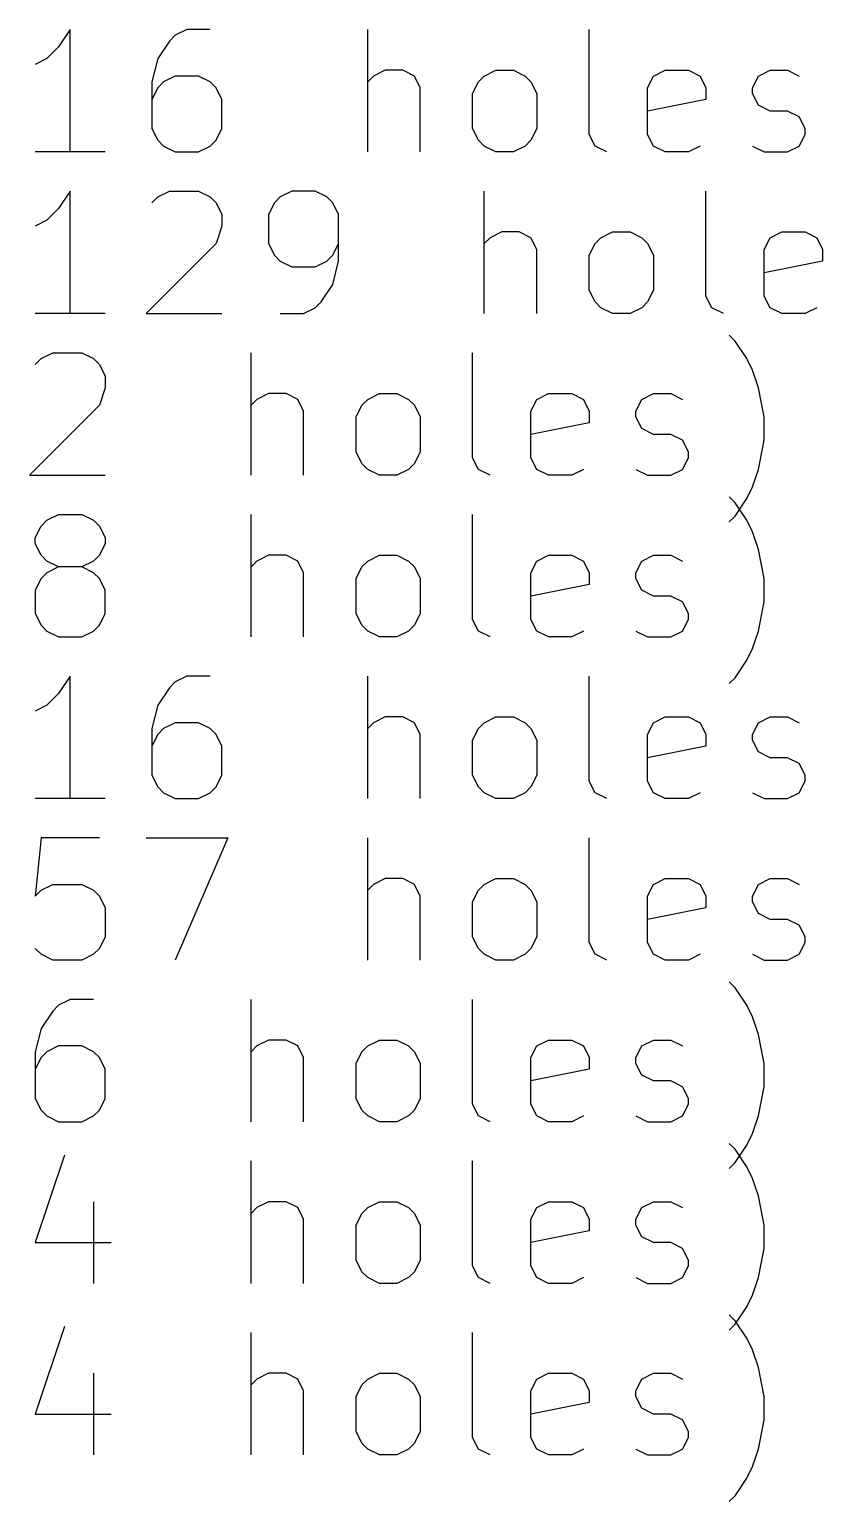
# Model space of a CAD drawing. Extents: x 136.8 to 233.4, y -152.4 to -63.8.
# Drawn here: x 175.16 to 188.11, y -152.39 to -128.35 of the extents above; entities that cross this region are included whole.
import ezdxf

# ---------------------------------------------------------------- set-up
doc = ezdxf.new("R2010")
doc.units = 0
doc.layers.add('BLACK', color=7, linetype='CONTINUOUS')

msp = doc.modelspace()

# ---------------------------------------------------------------- linework, layer by layer
at = {"layer": 'BLACK', "linetype": 'CONTINUOUS'}
for p, q in [((175.826723, -128.350838), (175.636247, -128.636552)), ((175.826723, -130.350838), (175.826723, -128.350838)), ((177.731485, -128.350838), (177.541009, -128.446076)), ((178.112438, -128.350838), (177.731485, -128.350838)), ((180.683867, -130.350838), (180.683867, -128.350838)), ((184.302915, -130.065123), (184.302915, -128.350838)), ((177.445771, -128.541314), (177.255295, -128.827028)), ((177.541009, -128.446076), (177.445771, -128.541314)), ((175.445771, -128.827028), (175.255295, -128.922266)), ((175.636247, -128.636552), (175.445771, -128.827028)), ((177.255295, -128.827028), (177.160057, -129.20798)), ((180.969581, -129.017504), (180.779105, -129.112742)), ((181.255296, -129.017504), (180.969581, -129.017504)), ((181.445772, -129.112742), (181.255296, -129.017504)), ((182.588629, -129.112742), (182.779105, -129.017504)), ((182.779105, -129.017504), (183.06482, -129.017504)), ((183.06482, -129.017504), (183.255296, -129.112742)), ((185.350534, -129.112742), (185.54101, -129.017504)), ((185.54101, -129.017504), (185.921963, -129.017504)), ((185.921963, -129.017504), (186.112439, -129.112742)), ((187.06482, -129.112742), (187.255296, -129.017504)), ((187.255296, -129.017504), (187.54101, -129.017504)), ((187.54101, -129.017504), (187.731487, -129.112742)), ((177.160057, -129.20798), (177.160057, -129.969885)), ((177.255295, -129.303219), (177.160057, -129.493695)), ((177.350533, -129.20798), (177.255295, -129.303219)), ((177.541009, -129.112742), (177.350533, -129.20798)), ((177.921962, -129.112742), (177.541009, -129.112742)), ((178.112438, -129.20798), (177.921962, -129.112742)), ((178.207676, -129.303219), (178.112438, -129.20798)), ((178.302914, -129.493695), (178.207676, -129.303219)), ((180.779105, -129.112742), (180.683867, -129.20798)), ((181.54101, -129.303219), (181.445772, -129.112742)), ((181.54101, -130.350838), (181.54101, -129.303219)), ((182.398153, -129.398457), (182.493391, -129.20798)), ((182.493391, -129.20798), (182.588629, -129.112742)), ((183.255296, -129.112742), (183.350534, -129.20798)), ((183.350534, -129.20798), (183.445772, -129.398457)), ((185.255296, -129.303219), (185.350534, -129.112742)), ((185.255296, -130.065123), (185.255296, -129.303219)), ((186.112439, -129.112742), (186.207677, -129.303219)), ((186.207677, -129.303219), (186.207677, -129.493695)), ((186.969582, -129.303219), (187.06482, -129.112742)), ((186.969582, -129.398457), (186.969582, -129.303219)), ((178.302914, -129.969885), (178.302914, -129.493695)), ((182.398153, -129.969885), (182.398153, -129.398457)), ((183.445772, -129.398457), (183.445772, -129.969885)), ((186.207677, -129.493695), (185.255296, -129.684171)), ((187.06482, -129.588933), (186.969582, -129.398457)), ((187.255296, -129.684171), (187.06482, -129.588933)), ((187.54101, -129.684171), (187.255296, -129.684171)), ((187.731487, -129.779409), (187.54101, -129.684171)), ((187.826725, -129.969885), (187.731487, -129.779409)), ((177.160057, -129.969885), (177.255295, -130.160361)), ((178.207676, -130.160361), (178.302914, -129.969885)), ((182.493391, -130.160361), (182.398153, -129.969885)), ((183.445772, -129.969885), (183.350534, -130.160361)), ((184.398153, -130.2556), (184.302915, -130.065123)), ((185.350534, -130.2556), (185.255296, -130.065123)), ((187.731487, -130.2556), (187.826725, -130.065123)), ((187.826725, -130.065123), (187.826725, -129.969885)), ((177.255295, -130.160361), (177.350533, -130.2556)), ((177.350533, -130.2556), (177.541009, -130.350838)), ((177.921962, -130.350838), (178.112438, -130.2556)), ((178.112438, -130.2556), (178.207676, -130.160361)), ((182.588629, -130.2556), (182.493391, -130.160361)), ((182.779105, -130.350838), (182.588629, -130.2556)), ((183.255296, -130.2556), (183.06482, -130.350838)), ((183.350534, -130.160361), (183.255296, -130.2556)), ((184.588629, -130.350838), (184.398153, -130.2556)), ((185.54101, -130.350838), (185.350534, -130.2556)), ((186.112439, -130.2556), (185.921963, -130.350838)), ((186.969582, -130.2556), (187.160058, -130.350838)), ((187.54101, -130.350838), (187.731487, -130.2556)), ((176.398152, -130.350838), (175.255295, -130.350838)), ((177.541009, -130.350838), (177.921962, -130.350838)), ((183.06482, -130.350838), (182.779105, -130.350838)), ((185.921963, -130.350838), (185.54101, -130.350838)), ((187.160058, -130.350838), (187.54101, -130.350838)), ((175.826723, -130.990838), (175.636247, -131.276552)), ((175.826723, -132.990838), (175.826723, -130.990838)), ((177.255295, -131.086076), (177.445771, -130.990838)), ((177.445771, -130.990838), (177.921962, -130.990838)), ((177.921962, -130.990838), (178.112438, -131.086076)), ((179.445771, -130.990838), (179.255295, -131.086076)), ((179.826724, -130.990838), (179.445771, -130.990838)), ((180.0172, -131.086076), (179.826724, -130.990838)), ((182.588629, -132.990838), (182.588629, -130.990838)), ((186.207677, -132.705123), (186.207677, -130.990838)), ((177.160057, -131.181314), (177.255295, -131.086076)), ((178.112438, -131.086076), (178.207676, -131.181314)), ((178.207676, -131.181314), (178.302914, -131.37179)), ((179.160057, -131.181314), (179.064819, -131.37179)), ((179.255295, -131.086076), (179.160057, -131.181314)), ((180.112438, -131.181314), (180.0172, -131.086076)), ((180.207676, -131.37179), (180.112438, -131.181314)), ((175.445771, -131.467028), (175.255295, -131.562266)), ((175.636247, -131.276552), (175.445771, -131.467028)), ((178.302914, -131.37179), (178.302914, -131.562266)), ((179.064819, -131.37179), (179.064819, -131.84798)), ((180.207676, -132.133695), (180.207676, -131.37179)), ((178.302914, -131.562266), (178.207676, -131.84798)), ((182.874343, -131.657504), (182.683867, -131.752742)), ((183.160058, -131.657504), (182.874343, -131.657504)), ((183.350534, -131.752742), (183.160058, -131.657504)), ((184.493391, -131.752742), (184.683867, -131.657504)), ((184.683867, -131.657504), (184.969582, -131.657504)), ((184.969582, -131.657504), (185.160058, -131.752742)), ((187.255296, -131.752742), (187.445772, -131.657504)), ((187.445772, -131.657504), (187.826725, -131.657504)), ((187.826725, -131.657504), (188.017201, -131.752742)), ((178.207676, -131.84798), (177.064819, -132.990838)), ((179.064819, -131.84798), (179.160057, -132.038457)), ((180.112438, -132.038457), (180.207676, -131.84798)), ((182.683867, -131.752742), (182.588629, -131.84798)), ((183.445772, -131.943219), (183.350534, -131.752742)), ((183.445772, -132.990838), (183.445772, -131.943219)), ((184.302915, -132.038457), (184.398153, -131.84798)), ((184.398153, -131.84798), (184.493391, -131.752742)), ((185.160058, -131.752742), (185.255296, -131.84798)), ((185.255296, -131.84798), (185.350534, -132.038457)), ((187.160058, -131.943219), (187.255296, -131.752742)), ((187.160058, -132.705123), (187.160058, -131.943219)), ((188.017201, -131.752742), (188.112439, -131.943219)), ((188.112439, -131.943219), (188.112439, -132.133695)), ((179.160057, -132.038457), (179.255295, -132.133695)), ((179.255295, -132.133695), (179.445771, -132.228933)), ((179.445771, -132.228933), (179.826724, -132.228933)), ((179.826724, -132.228933), (180.0172, -132.133695)), ((180.0172, -132.133695), (180.112438, -132.038457)), ((180.112438, -132.514647), (180.207676, -132.133695)), ((184.302915, -132.609885), (184.302915, -132.038457)), ((185.350534, -132.038457), (185.350534, -132.609885)), ((188.112439, -132.133695), (187.160058, -132.324171)), ((179.921962, -132.800361), (180.112438, -132.514647)), ((184.398153, -132.800361), (184.302915, -132.609885)), ((185.350534, -132.609885), (185.255296, -132.800361)), ((186.302915, -132.8956), (186.207677, -132.705123)), ((187.255296, -132.8956), (187.160058, -132.705123)), ((179.636247, -132.990838), (179.826724, -132.8956)), ((179.826724, -132.8956), (179.921962, -132.800361)), ((184.493391, -132.8956), (184.398153, -132.800361)), ((184.683867, -132.990838), (184.493391, -132.8956)), ((185.160058, -132.8956), (184.969582, -132.990838)), ((185.255296, -132.800361), (185.160058, -132.8956)), ((186.493391, -132.990838), (186.302915, -132.8956)), ((187.445772, -132.990838), (187.255296, -132.8956)), ((188.017201, -132.8956), (187.826725, -132.990838)), ((176.398152, -132.990838), (175.255295, -132.990838)), ((177.064819, -132.990838), (178.302914, -132.990838)), ((179.255295, -132.990838), (179.636247, -132.990838)), ((184.969582, -132.990838), (184.683867, -132.990838)), ((187.826725, -132.990838), (187.445772, -132.990838)), ((186.683868, -133.440361), (186.58863, -133.345123)), ((175.350533, -133.726076), (175.541009, -133.630838)), ((175.541009, -133.630838), (176.0172, -133.630838)), ((176.0172, -133.630838), (176.207676, -133.726076)), ((178.779105, -135.630838), (178.779105, -133.630838)), ((182.398153, -135.345123), (182.398153, -133.630838)), ((186.874344, -133.726076), (186.683868, -133.440361)), ((175.255295, -133.821314), (175.350533, -133.726076)), ((176.207676, -133.726076), (176.302914, -133.821314)), ((176.302914, -133.821314), (176.398152, -134.01179)), ((186.969582, -133.916552), (186.874344, -133.726076)), ((176.398152, -134.01179), (176.398152, -134.202266)), ((187.06482, -134.202266), (186.969582, -133.916552)), ((176.398152, -134.202266), (176.302914, -134.48798)), ((178.874343, -134.392742), (178.779105, -134.48798)), ((179.064819, -134.297504), (178.874343, -134.392742)), ((179.350534, -134.297504), (179.064819, -134.297504)), ((179.54101, -134.392742), (179.350534, -134.297504)), ((179.636248, -134.583219), (179.54101, -134.392742)), ((180.588629, -134.48798), (180.683867, -134.392742)), ((180.683867, -134.392742), (180.874343, -134.297504)), ((180.874343, -134.297504), (181.160058, -134.297504)), ((181.160058, -134.297504), (181.350534, -134.392742)), ((181.350534, -134.392742), (181.445772, -134.48798)), ((183.350534, -134.583219), (183.445772, -134.392742)), ((183.445772, -134.392742), (183.636248, -134.297504)), ((183.636248, -134.297504), (184.017201, -134.297504)), ((184.017201, -134.297504), (184.207677, -134.392742)), ((184.207677, -134.392742), (184.302915, -134.583219)), ((185.06482, -134.583219), (185.160058, -134.392742)), ((185.160058, -134.392742), (185.350534, -134.297504)), ((185.350534, -134.297504), (185.636248, -134.297504)), ((185.636248, -134.297504), (185.826725, -134.392742)), ((187.160058, -134.678457), (187.06482, -134.202266)), ((176.302914, -134.48798), (175.160057, -135.630838)), ((179.636248, -135.630838), (179.636248, -134.583219)), ((180.493391, -134.678457), (180.588629, -134.48798)), ((181.445772, -134.48798), (181.54101, -134.678457)), ((183.350534, -135.345123), (183.350534, -134.583219)), ((184.302915, -134.583219), (184.302915, -134.773695)), ((185.06482, -134.678457), (185.06482, -134.583219)), ((180.493391, -135.249885), (180.493391, -134.678457)), ((181.54101, -134.678457), (181.54101, -135.249885)), ((184.302915, -134.773695), (183.350534, -134.964171)), ((185.160058, -134.868933), (185.06482, -134.678457)), ((185.350534, -134.964171), (185.160058, -134.868933)), ((187.160058, -135.059409), (187.160058, -134.678457)), ((185.636248, -134.964171), (185.350534, -134.964171)), ((185.826725, -135.059409), (185.636248, -134.964171)), ((185.921963, -135.249885), (185.826725, -135.059409)), ((187.06482, -135.5356), (187.160058, -135.059409)), ((180.588629, -135.440361), (180.493391, -135.249885)), ((181.54101, -135.249885), (181.445772, -135.440361)), ((182.493391, -135.5356), (182.398153, -135.345123)), ((183.445772, -135.5356), (183.350534, -135.345123)), ((185.826725, -135.5356), (185.921963, -135.345123)), ((185.921963, -135.345123), (185.921963, -135.249885)), ((180.683867, -135.5356), (180.588629, -135.440361)), ((180.874343, -135.630838), (180.683867, -135.5356)), ((181.350534, -135.5356), (181.160058, -135.630838)), ((181.445772, -135.440361), (181.350534, -135.5356)), ((182.683867, -135.630838), (182.493391, -135.5356)), ((183.636248, -135.630838), (183.445772, -135.5356)), ((184.207677, -135.5356), (184.017201, -135.630838)), ((185.06482, -135.5356), (185.255296, -135.630838)), ((185.636248, -135.630838), (185.826725, -135.5356)), ((186.969582, -135.821314), (187.06482, -135.5356)), ((175.160057, -135.630838), (176.398152, -135.630838)), ((181.160058, -135.630838), (180.874343, -135.630838)), ((184.017201, -135.630838), (183.636248, -135.630838)), ((185.255296, -135.630838), (185.636248, -135.630838)), ((186.874344, -136.01179), (186.969582, -135.821314)), ((186.683868, -136.080361), (186.58863, -135.985123)), ((186.683868, -136.297504), (186.874344, -136.01179)), ((175.445771, -136.366076), (175.636247, -136.270838)), ((175.636247, -136.270838), (176.0172, -136.270838)), ((176.0172, -136.270838), (176.207676, -136.366076)), ((178.779105, -138.270838), (178.779105, -136.270838)), ((182.398153, -137.985123), (182.398153, -136.270838)), ((186.58863, -136.392742), (186.683868, -136.297504)), ((186.874344, -136.366076), (186.683868, -136.080361)), ((175.255295, -136.65179), (175.350533, -136.461314)), ((175.350533, -136.461314), (175.445771, -136.366076)), ((176.207676, -136.366076), (176.302914, -136.461314)), ((176.302914, -136.461314), (176.398152, -136.65179)), ((186.969582, -136.556552), (186.874344, -136.366076)), ((187.06482, -136.842266), (186.969582, -136.556552)), ((175.255295, -136.747028), (175.255295, -136.65179)), ((175.350533, -136.937504), (175.255295, -136.747028)), ((176.398152, -136.747028), (176.302914, -136.937504)), ((176.398152, -136.65179), (176.398152, -136.747028)), ((175.445771, -137.032742), (175.350533, -136.937504)), ((175.636247, -137.12798), (175.445771, -137.032742)), ((176.207676, -137.032742), (176.0172, -137.12798)), ((176.302914, -136.937504), (176.207676, -137.032742)), ((178.874343, -137.032742), (178.779105, -137.12798)), ((179.064819, -136.937504), (178.874343, -137.032742)), ((179.350534, -136.937504), (179.064819, -136.937504)), ((179.54101, -137.032742), (179.350534, -136.937504)), ((179.636248, -137.223219), (179.54101, -137.032742)), ((180.588629, -137.12798), (180.683867, -137.032742)), ((180.683867, -137.032742), (180.874343, -136.937504)), ((180.874343, -136.937504), (181.160058, -136.937504)), ((181.160058, -136.937504), (181.350534, -137.032742)), ((181.350534, -137.032742), (181.445772, -137.12798)), ((183.350534, -137.223219), (183.445772, -137.032742)), ((183.445772, -137.032742), (183.636248, -136.937504)), ((183.636248, -136.937504), (184.017201, -136.937504)), ((184.017201, -136.937504), (184.207677, -137.032742)), ((184.207677, -137.032742), (184.302915, -137.223219)), ((185.06482, -137.223219), (185.160058, -137.032742)), ((185.160058, -137.032742), (185.350534, -136.937504)), ((185.350534, -136.937504), (185.636248, -136.937504)), ((185.636248, -136.937504), (185.826725, -137.032742)), ((187.160058, -137.318457), (187.06482, -136.842266)), ((175.445771, -137.223219), (175.350533, -137.318457)), ((175.636247, -137.12798), (175.445771, -137.223219)), ((176.0172, -137.12798), (175.636247, -137.12798)), ((176.207676, -137.223219), (176.0172, -137.12798)), ((176.302914, -137.318457), (176.207676, -137.223219)), ((179.636248, -138.270838), (179.636248, -137.223219)), ((180.493391, -137.318457), (180.588629, -137.12798)), ((181.445772, -137.12798), (181.54101, -137.318457)), ((183.350534, -137.985123), (183.350534, -137.223219)), ((184.302915, -137.223219), (184.302915, -137.413695)), ((185.06482, -137.318457), (185.06482, -137.223219)), ((175.350533, -137.318457), (175.255295, -137.508933)), ((175.255295, -137.508933), (175.255295, -137.889885)), ((176.398152, -137.508933), (176.302914, -137.318457)), ((176.398152, -137.889885), (176.398152, -137.508933)), ((180.493391, -137.889885), (180.493391, -137.318457)), ((181.54101, -137.318457), (181.54101, -137.889885)), ((184.302915, -137.413695), (183.350534, -137.604171)), ((185.160058, -137.508933), (185.06482, -137.318457)), ((185.350534, -137.604171), (185.160058, -137.508933)), ((187.160058, -137.699409), (187.160058, -137.318457)), ((185.636248, -137.604171), (185.350534, -137.604171)), ((185.826725, -137.699409), (185.636248, -137.604171)), ((185.921963, -137.889885), (185.826725, -137.699409)), ((187.06482, -138.1756), (187.160058, -137.699409)), ((175.255295, -137.889885), (175.350533, -138.080361)), ((176.302914, -138.080361), (176.398152, -137.889885)), ((180.588629, -138.080361), (180.493391, -137.889885)), ((181.54101, -137.889885), (181.445772, -138.080361)), ((182.493391, -138.1756), (182.398153, -137.985123)), ((183.445772, -138.1756), (183.350534, -137.985123)), ((185.826725, -138.1756), (185.921963, -137.985123)), ((185.921963, -137.985123), (185.921963, -137.889885)), ((175.350533, -138.080361), (175.445771, -138.1756)), ((175.445771, -138.1756), (175.636247, -138.270838)), ((176.0172, -138.270838), (176.207676, -138.1756)), ((176.207676, -138.1756), (176.302914, -138.080361)), ((180.683867, -138.1756), (180.588629, -138.080361)), ((180.874343, -138.270838), (180.683867, -138.1756)), ((181.350534, -138.1756), (181.160058, -138.270838)), ((181.445772, -138.080361), (181.350534, -138.1756)), ((182.683867, -138.270838), (182.493391, -138.1756)), ((183.636248, -138.270838), (183.445772, -138.1756)), ((184.207677, -138.1756), (184.017201, -138.270838)), ((185.06482, -138.1756), (185.255296, -138.270838)), ((185.636248, -138.270838), (185.826725, -138.1756)), ((186.969582, -138.461314), (187.06482, -138.1756)), ((175.636247, -138.270838), (176.0172, -138.270838)), ((181.160058, -138.270838), (180.874343, -138.270838)), ((184.017201, -138.270838), (183.636248, -138.270838)), ((185.255296, -138.270838), (185.636248, -138.270838)), ((186.874344, -138.65179), (186.969582, -138.461314)), ((186.683868, -138.937504), (186.874344, -138.65179)), ((175.826723, -138.910838), (175.636247, -139.196552)), ((175.826723, -140.910838), (175.826723, -138.910838)), ((177.731485, -138.910838), (177.541009, -139.006076)), ((178.112438, -138.910838), (177.731485, -138.910838)), ((180.683867, -140.910838), (180.683867, -138.910838)), ((184.302915, -140.625123), (184.302915, -138.910838)), ((186.58863, -139.032742), (186.683868, -138.937504)), ((175.636247, -139.196552), (175.445771, -139.387028)), ((177.445771, -139.101314), (177.255295, -139.387028)), ((177.541009, -139.006076), (177.445771, -139.101314)), ((175.445771, -139.387028), (175.255295, -139.482266)), ((177.255295, -139.387028), (177.160057, -139.76798)), ((177.541009, -139.672742), (177.350533, -139.76798)), ((177.921962, -139.672742), (177.541009, -139.672742)), ((178.112438, -139.76798), (177.921962, -139.672742)), ((180.779105, -139.672742), (180.683867, -139.76798)), ((180.969581, -139.577504), (180.779105, -139.672742)), ((181.255296, -139.577504), (180.969581, -139.577504)), ((181.445772, -139.672742), (181.255296, -139.577504)), ((181.54101, -139.863219), (181.445772, -139.672742)), ((182.493391, -139.76798), (182.588629, -139.672742)), ((182.588629, -139.672742), (182.779105, -139.577504)), ((182.779105, -139.577504), (183.06482, -139.577504)), ((183.06482, -139.577504), (183.255296, -139.672742)), ((183.255296, -139.672742), (183.350534, -139.76798)), ((185.255296, -139.863219), (185.350534, -139.672742)), ((185.350534, -139.672742), (185.54101, -139.577504)), ((185.54101, -139.577504), (185.921963, -139.577504)), ((185.921963, -139.577504), (186.112439, -139.672742)), ((186.112439, -139.672742), (186.207677, -139.863219)), ((186.969582, -139.863219), (187.06482, -139.672742)), ((187.06482, -139.672742), (187.255296, -139.577504)), ((187.255296, -139.577504), (187.54101, -139.577504)), ((187.54101, -139.577504), (187.731487, -139.672742)), ((177.160057, -139.76798), (177.160057, -140.529885)), ((177.255295, -139.863219), (177.160057, -140.053695)), ((177.350533, -139.76798), (177.255295, -139.863219)), ((178.207676, -139.863219), (178.112438, -139.76798)), ((178.302914, -140.053695), (178.207676, -139.863219)), ((181.54101, -140.910838), (181.54101, -139.863219)), ((182.398153, -139.958457), (182.493391, -139.76798)), ((183.350534, -139.76798), (183.445772, -139.958457)), ((185.255296, -140.625123), (185.255296, -139.863219)), ((186.207677, -139.863219), (186.207677, -140.053695)), ((186.969582, -139.958457), (186.969582, -139.863219)), ((178.302914, -140.529885), (178.302914, -140.053695)), ((182.398153, -140.529885), (182.398153, -139.958457)), ((183.445772, -139.958457), (183.445772, -140.529885)), ((186.207677, -140.053695), (185.255296, -140.244171)), ((187.06482, -140.148933), (186.969582, -139.958457)), ((187.255296, -140.244171), (187.06482, -140.148933)), ((187.54101, -140.244171), (187.255296, -140.244171)), ((187.731487, -140.339409), (187.54101, -140.244171)), ((187.826725, -140.529885), (187.731487, -140.339409)), ((177.160057, -140.529885), (177.255295, -140.720361)), ((178.207676, -140.720361), (178.302914, -140.529885)), ((182.493391, -140.720361), (182.398153, -140.529885)), ((183.445772, -140.529885), (183.350534, -140.720361)), ((184.398153, -140.8156), (184.302915, -140.625123)), ((185.350534, -140.8156), (185.255296, -140.625123)), ((187.731487, -140.8156), (187.826725, -140.625123)), ((187.826725, -140.625123), (187.826725, -140.529885)), ((177.255295, -140.720361), (177.350533, -140.8156)), ((177.350533, -140.8156), (177.541009, -140.910838)), ((177.921962, -140.910838), (178.112438, -140.8156)), ((178.112438, -140.8156), (178.207676, -140.720361)), ((182.588629, -140.8156), (182.493391, -140.720361)), ((182.779105, -140.910838), (182.588629, -140.8156)), ((183.255296, -140.8156), (183.06482, -140.910838)), ((183.350534, -140.720361), (183.255296, -140.8156)), ((184.588629, -140.910838), (184.398153, -140.8156)), ((185.54101, -140.910838), (185.350534, -140.8156)), ((186.112439, -140.8156), (185.921963, -140.910838)), ((186.969582, -140.8156), (187.160058, -140.910838)), ((187.54101, -140.910838), (187.731487, -140.8156)), ((176.398152, -140.910838), (175.255295, -140.910838)), ((177.541009, -140.910838), (177.921962, -140.910838)), ((183.06482, -140.910838), (182.779105, -140.910838)), ((185.921963, -140.910838), (185.54101, -140.910838)), ((187.160058, -140.910838), (187.54101, -140.910838)), ((175.350533, -141.550838), (175.255295, -142.503219)), ((176.302914, -141.550838), (175.350533, -141.550838)), ((177.064819, -141.550838), (178.398152, -141.550838)), ((178.398152, -141.550838), (177.541009, -143.550838)), ((180.683867, -143.550838), (180.683867, -141.550838)), ((184.302915, -143.265123), (184.302915, -141.550838)), ((175.350533, -142.40798), (175.541009, -142.312742)), ((175.541009, -142.312742), (176.0172, -142.312742)), ((176.0172, -142.312742), (176.207676, -142.40798)), ((180.779105, -142.312742), (180.683867, -142.40798)), ((180.969581, -142.217504), (180.779105, -142.312742)), ((181.255296, -142.217504), (180.969581, -142.217504)), ((181.445772, -142.312742), (181.255296, -142.217504)), ((181.54101, -142.503219), (181.445772, -142.312742)), ((182.493391, -142.40798), (182.588629, -142.312742)), ((182.588629, -142.312742), (182.779105, -142.217504)), ((182.779105, -142.217504), (183.06482, -142.217504)), ((183.06482, -142.217504), (183.255296, -142.312742)), ((183.255296, -142.312742), (183.350534, -142.40798)), ((185.255296, -142.503219), (185.350534, -142.312742)), ((185.350534, -142.312742), (185.54101, -142.217504)), ((185.54101, -142.217504), (185.921963, -142.217504)), ((185.921963, -142.217504), (186.112439, -142.312742)), ((186.112439, -142.312742), (186.207677, -142.503219)), ((186.969582, -142.503219), (187.06482, -142.312742)), ((187.06482, -142.312742), (187.255296, -142.217504)), ((187.255296, -142.217504), (187.54101, -142.217504)), ((187.54101, -142.217504), (187.731487, -142.312742)), ((175.255295, -142.503219), (175.350533, -142.40798)), ((176.207676, -142.40798), (176.302914, -142.503219)), ((176.302914, -142.503219), (176.398152, -142.693695)), ((181.54101, -143.550838), (181.54101, -142.503219)), ((182.398153, -142.598457), (182.493391, -142.40798)), ((183.350534, -142.40798), (183.445772, -142.598457)), ((185.255296, -143.265123), (185.255296, -142.503219)), ((186.207677, -142.503219), (186.207677, -142.693695)), ((186.969582, -142.598457), (186.969582, -142.503219)), ((176.398152, -142.693695), (176.398152, -143.169885)), ((182.398153, -143.169885), (182.398153, -142.598457)), ((183.445772, -142.598457), (183.445772, -143.169885)), ((186.207677, -142.693695), (185.255296, -142.884171)), ((187.06482, -142.788933), (186.969582, -142.598457)), ((187.255296, -142.884171), (187.06482, -142.788933)), ((187.54101, -142.884171), (187.255296, -142.884171)), ((187.731487, -142.979409), (187.54101, -142.884171)), ((187.826725, -143.169885), (187.731487, -142.979409)), ((176.398152, -143.169885), (176.302914, -143.360361)), ((182.493391, -143.360361), (182.398153, -143.169885)), ((183.445772, -143.169885), (183.350534, -143.360361)), ((184.398153, -143.4556), (184.302915, -143.265123)), ((185.350534, -143.4556), (185.255296, -143.265123)), ((187.731487, -143.4556), (187.826725, -143.265123)), ((187.826725, -143.265123), (187.826725, -143.169885)), ((175.350533, -143.4556), (175.255295, -143.360361)), ((175.541009, -143.550838), (175.350533, -143.4556)), ((176.207676, -143.4556), (176.0172, -143.550838)), ((176.302914, -143.360361), (176.207676, -143.4556)), ((182.588629, -143.4556), (182.493391, -143.360361)), ((182.779105, -143.550838), (182.588629, -143.4556)), ((183.255296, -143.4556), (183.06482, -143.550838)), ((183.350534, -143.360361), (183.255296, -143.4556)), ((184.588629, -143.550838), (184.398153, -143.4556)), ((185.54101, -143.550838), (185.350534, -143.4556)), ((186.112439, -143.4556), (185.921963, -143.550838)), ((186.969582, -143.4556), (187.160058, -143.550838)), ((187.54101, -143.550838), (187.731487, -143.4556)), ((176.0172, -143.550838), (175.541009, -143.550838)), ((183.06482, -143.550838), (182.779105, -143.550838)), ((185.921963, -143.550838), (185.54101, -143.550838)), ((187.160058, -143.550838), (187.54101, -143.550838)), ((186.683868, -144.000361), (186.58863, -143.905123)), ((186.874344, -144.286076), (186.683868, -144.000361)), ((175.826723, -144.190838), (175.636247, -144.286076)), ((176.207676, -144.190838), (175.826723, -144.190838)), ((178.779105, -146.190838), (178.779105, -144.190838)), ((182.398153, -145.905123), (182.398153, -144.190838)), ((175.541009, -144.381314), (175.350533, -144.667028)), ((175.636247, -144.286076), (175.541009, -144.381314)), ((186.969582, -144.476552), (186.874344, -144.286076)), ((187.06482, -144.762266), (186.969582, -144.476552)), ((175.350533, -144.667028), (175.255295, -145.04798)), ((175.636247, -144.952742), (175.445771, -145.04798)), ((176.0172, -144.952742), (175.636247, -144.952742)), ((176.207676, -145.04798), (176.0172, -144.952742)), ((178.874343, -144.952742), (178.779105, -145.04798)), ((179.064819, -144.857504), (178.874343, -144.952742)), ((179.350534, -144.857504), (179.064819, -144.857504)), ((179.54101, -144.952742), (179.350534, -144.857504)), ((179.636248, -145.143219), (179.54101, -144.952742)), ((180.588629, -145.04798), (180.683867, -144.952742)), ((180.683867, -144.952742), (180.874343, -144.857504)), ((180.874343, -144.857504), (181.160058, -144.857504)), ((181.160058, -144.857504), (181.350534, -144.952742)), ((181.350534, -144.952742), (181.445772, -145.04798)), ((183.350534, -145.143219), (183.445772, -144.952742)), ((183.445772, -144.952742), (183.636248, -144.857504)), ((183.636248, -144.857504), (184.017201, -144.857504)), ((184.017201, -144.857504), (184.207677, -144.952742)), ((184.207677, -144.952742), (184.302915, -145.143219)), ((185.06482, -145.143219), (185.160058, -144.952742)), ((185.160058, -144.952742), (185.350534, -144.857504)), ((185.350534, -144.857504), (185.636248, -144.857504)), ((185.636248, -144.857504), (185.826725, -144.952742)), ((187.160058, -145.238457), (187.06482, -144.762266)), ((175.255295, -145.04798), (175.255295, -145.809885)), ((175.350533, -145.143219), (175.255295, -145.333695)), ((175.445771, -145.04798), (175.350533, -145.143219)), ((176.302914, -145.143219), (176.207676, -145.04798)), ((176.398152, -145.333695), (176.302914, -145.143219)), ((179.636248, -146.190838), (179.636248, -145.143219)), ((180.493391, -145.238457), (180.588629, -145.04798)), ((181.445772, -145.04798), (181.54101, -145.238457)), ((183.350534, -145.905123), (183.350534, -145.143219)), ((184.302915, -145.143219), (184.302915, -145.333695)), ((185.06482, -145.238457), (185.06482, -145.143219)), ((176.398152, -145.809885), (176.398152, -145.333695)), ((180.493391, -145.809885), (180.493391, -145.238457)), ((181.54101, -145.238457), (181.54101, -145.809885)), ((184.302915, -145.333695), (183.350534, -145.524171)), ((185.160058, -145.428933), (185.06482, -145.238457)), ((185.350534, -145.524171), (185.160058, -145.428933)), ((187.160058, -145.619409), (187.160058, -145.238457)), ((185.636248, -145.524171), (185.350534, -145.524171)), ((185.826725, -145.619409), (185.636248, -145.524171)), ((185.921963, -145.809885), (185.826725, -145.619409)), ((187.06482, -146.0956), (187.160058, -145.619409)), ((175.255295, -145.809885), (175.350533, -146.000361)), ((176.302914, -146.000361), (176.398152, -145.809885)), ((180.588629, -146.000361), (180.493391, -145.809885)), ((181.54101, -145.809885), (181.445772, -146.000361)), ((182.493391, -146.0956), (182.398153, -145.905123)), ((183.445772, -146.0956), (183.350534, -145.905123)), ((185.826725, -146.0956), (185.921963, -145.905123)), ((185.921963, -145.905123), (185.921963, -145.809885)), ((175.350533, -146.000361), (175.445771, -146.0956)), ((175.445771, -146.0956), (175.636247, -146.190838)), ((176.0172, -146.190838), (176.207676, -146.0956)), ((176.207676, -146.0956), (176.302914, -146.000361)), ((180.683867, -146.0956), (180.588629, -146.000361)), ((180.874343, -146.190838), (180.683867, -146.0956)), ((181.350534, -146.0956), (181.160058, -146.190838)), ((181.445772, -146.000361), (181.350534, -146.0956)), ((182.683867, -146.190838), (182.493391, -146.0956)), ((183.636248, -146.190838), (183.445772, -146.0956)), ((184.207677, -146.0956), (184.017201, -146.190838)), ((185.06482, -146.0956), (185.255296, -146.190838)), ((185.636248, -146.190838), (185.826725, -146.0956)), ((186.969582, -146.381314), (187.06482, -146.0956)), ((175.636247, -146.190838), (176.0172, -146.190838)), ((181.160058, -146.190838), (180.874343, -146.190838)), ((184.017201, -146.190838), (183.636248, -146.190838)), ((185.255296, -146.190838), (185.636248, -146.190838)), ((186.874344, -146.57179), (186.969582, -146.381314)), ((186.683868, -146.640361), (186.58863, -146.545123)), ((186.683868, -146.857504), (186.874344, -146.57179)), ((186.874344, -146.926076), (186.683868, -146.640361)), ((175.731485, -146.7356), (175.255295, -148.164171)), ((178.779105, -148.830838), (178.779105, -146.830838)), ((182.398153, -148.545123), (182.398153, -146.830838)), ((186.58863, -146.952742), (186.683868, -146.857504)), ((186.969582, -147.116552), (186.874344, -146.926076)), ((187.06482, -147.402266), (186.969582, -147.116552)), ((176.207676, -147.497504), (176.207676, -148.830838)), ((178.874343, -147.592742), (178.779105, -147.68798)), ((179.064819, -147.497504), (178.874343, -147.592742)), ((179.350534, -147.497504), (179.064819, -147.497504)), ((179.54101, -147.592742), (179.350534, -147.497504)), ((179.636248, -147.783219), (179.54101, -147.592742)), ((180.588629, -147.68798), (180.683867, -147.592742)), ((180.683867, -147.592742), (180.874343, -147.497504)), ((180.874343, -147.497504), (181.160058, -147.497504)), ((181.160058, -147.497504), (181.350534, -147.592742)), ((181.350534, -147.592742), (181.445772, -147.68798)), ((183.350534, -147.783219), (183.445772, -147.592742)), ((183.445772, -147.592742), (183.636248, -147.497504)), ((183.636248, -147.497504), (184.017201, -147.497504)), ((184.017201, -147.497504), (184.207677, -147.592742)), ((184.207677, -147.592742), (184.302915, -147.783219)), ((185.06482, -147.783219), (185.160058, -147.592742)), ((185.160058, -147.592742), (185.350534, -147.497504)), ((185.350534, -147.497504), (185.636248, -147.497504)), ((185.636248, -147.497504), (185.826725, -147.592742)), ((187.160058, -147.878457), (187.06482, -147.402266)), ((179.636248, -148.830838), (179.636248, -147.783219)), ((180.493391, -147.878457), (180.588629, -147.68798)), ((181.445772, -147.68798), (181.54101, -147.878457)), ((183.350534, -148.545123), (183.350534, -147.783219)), ((184.302915, -147.783219), (184.302915, -147.973695)), ((185.06482, -147.878457), (185.06482, -147.783219)), ((180.493391, -148.449885), (180.493391, -147.878457)), ((181.54101, -147.878457), (181.54101, -148.449885)), ((184.302915, -147.973695), (183.350534, -148.164171)), ((185.160058, -148.068933), (185.06482, -147.878457)), ((185.350534, -148.164171), (185.160058, -148.068933)), ((187.160058, -148.259409), (187.160058, -147.878457)), ((175.255295, -148.164171), (176.49339, -148.164171)), ((185.636248, -148.164171), (185.350534, -148.164171)), ((185.826725, -148.259409), (185.636248, -148.164171)), ((185.921963, -148.449885), (185.826725, -148.259409)), ((187.06482, -148.7356), (187.160058, -148.259409)), ((180.588629, -148.640361), (180.493391, -148.449885)), ((181.54101, -148.449885), (181.445772, -148.640361)), ((182.493391, -148.7356), (182.398153, -148.545123)), ((183.445772, -148.7356), (183.350534, -148.545123)), ((185.826725, -148.7356), (185.921963, -148.545123)), ((185.921963, -148.545123), (185.921963, -148.449885)), ((180.683867, -148.7356), (180.588629, -148.640361)), ((180.874343, -148.830838), (180.683867, -148.7356)), ((181.350534, -148.7356), (181.160058, -148.830838)), ((181.445772, -148.640361), (181.350534, -148.7356)), ((182.683867, -148.830838), (182.493391, -148.7356)), ((183.636248, -148.830838), (183.445772, -148.7356)), ((184.207677, -148.7356), (184.017201, -148.830838)), ((185.06482, -148.7356), (185.255296, -148.830838)), ((185.636248, -148.830838), (185.826725, -148.7356)), ((186.969582, -149.021314), (187.06482, -148.7356)), ((181.160058, -148.830838), (180.874343, -148.830838)), ((184.017201, -148.830838), (183.636248, -148.830838)), ((185.255296, -148.830838), (185.636248, -148.830838)), ((186.874344, -149.21179), (186.969582, -149.021314)), ((186.683868, -149.497504), (186.874344, -149.21179)), ((175.731485, -149.5356), (175.255295, -150.964171)), ((186.683868, -149.440361), (186.58863, -149.345123)), ((186.58863, -149.592742), (186.683868, -149.497504)), ((186.874344, -149.726076), (186.683868, -149.440361)), ((178.779105, -151.630838), (178.779105, -149.630838)), ((182.398153, -151.345123), (182.398153, -149.630838)), ((186.969582, -149.916552), (186.874344, -149.726076)), ((187.06482, -150.202266), (186.969582, -149.916552)), ((187.160058, -150.678457), (187.06482, -150.202266)), ((176.207676, -150.297504), (176.207676, -151.630838)), ((178.874343, -150.392742), (178.779105, -150.48798)), ((179.064819, -150.297504), (178.874343, -150.392742)), ((179.350534, -150.297504), (179.064819, -150.297504)), ((179.54101, -150.392742), (179.350534, -150.297504)), ((179.636248, -150.583219), (179.54101, -150.392742)), ((180.493391, -150.678457), (180.588629, -150.48798)), ((180.588629, -150.48798), (180.683867, -150.392742)), ((180.683867, -150.392742), (180.874343, -150.297504)), ((180.874343, -150.297504), (181.160058, -150.297504)), ((181.160058, -150.297504), (181.350534, -150.392742)), ((181.350534, -150.392742), (181.445772, -150.48798)), ((181.445772, -150.48798), (181.54101, -150.678457)), ((183.350534, -150.583219), (183.445772, -150.392742)), ((183.445772, -150.392742), (183.636248, -150.297504)), ((183.636248, -150.297504), (184.017201, -150.297504)), ((184.017201, -150.297504), (184.207677, -150.392742)), ((184.207677, -150.392742), (184.302915, -150.583219)), ((185.06482, -150.583219), (185.160058, -150.392742)), ((185.160058, -150.392742), (185.350534, -150.297504)), ((185.350534, -150.297504), (185.636248, -150.297504)), ((185.636248, -150.297504), (185.826725, -150.392742)), ((179.636248, -151.630838), (179.636248, -150.583219)), ((180.493391, -151.249885), (180.493391, -150.678457)), ((181.54101, -150.678457), (181.54101, -151.249885)), ((183.350534, -151.345123), (183.350534, -150.583219)), ((184.302915, -150.583219), (184.302915, -150.773695)), ((185.06482, -150.678457), (185.06482, -150.583219)), ((185.160058, -150.868933), (185.06482, -150.678457)), ((187.160058, -151.059409), (187.160058, -150.678457)), ((175.255295, -150.964171), (176.49339, -150.964171)), ((184.302915, -150.773695), (183.350534, -150.964171)), ((185.350534, -150.964171), (185.160058, -150.868933)), ((185.636248, -150.964171), (185.350534, -150.964171)), ((185.826725, -151.059409), (185.636248, -150.964171)), ((185.921963, -151.249885), (185.826725, -151.059409)), ((187.06482, -151.5356), (187.160058, -151.059409)), ((180.588629, -151.440361), (180.493391, -151.249885)), ((180.683867, -151.5356), (180.588629, -151.440361)), ((181.445772, -151.440361), (181.350534, -151.5356)), ((181.54101, -151.249885), (181.445772, -151.440361)), ((182.493391, -151.5356), (182.398153, -151.345123)), ((183.445772, -151.5356), (183.350534, -151.345123)), ((185.826725, -151.5356), (185.921963, -151.345123)), ((185.921963, -151.345123), (185.921963, -151.249885)), ((180.874343, -151.630838), (180.683867, -151.5356)), ((181.160058, -151.630838), (180.874343, -151.630838)), ((181.350534, -151.5356), (181.160058, -151.630838)), ((182.683867, -151.630838), (182.493391, -151.5356)), ((183.636248, -151.630838), (183.445772, -151.5356)), ((184.017201, -151.630838), (183.636248, -151.630838)), ((184.207677, -151.5356), (184.017201, -151.630838)), ((185.06482, -151.5356), (185.255296, -151.630838)), ((185.255296, -151.630838), (185.636248, -151.630838)), ((185.636248, -151.630838), (185.826725, -151.5356)), ((186.969582, -151.821314), (187.06482, -151.5356)), ((186.874344, -152.01179), (186.969582, -151.821314)), ((186.683868, -152.297504), (186.874344, -152.01179)), ((186.58863, -152.392742), (186.683868, -152.297504))]:
    msp.add_line(p, q, dxfattribs=at)

doc.saveas('drawing.dxf')
